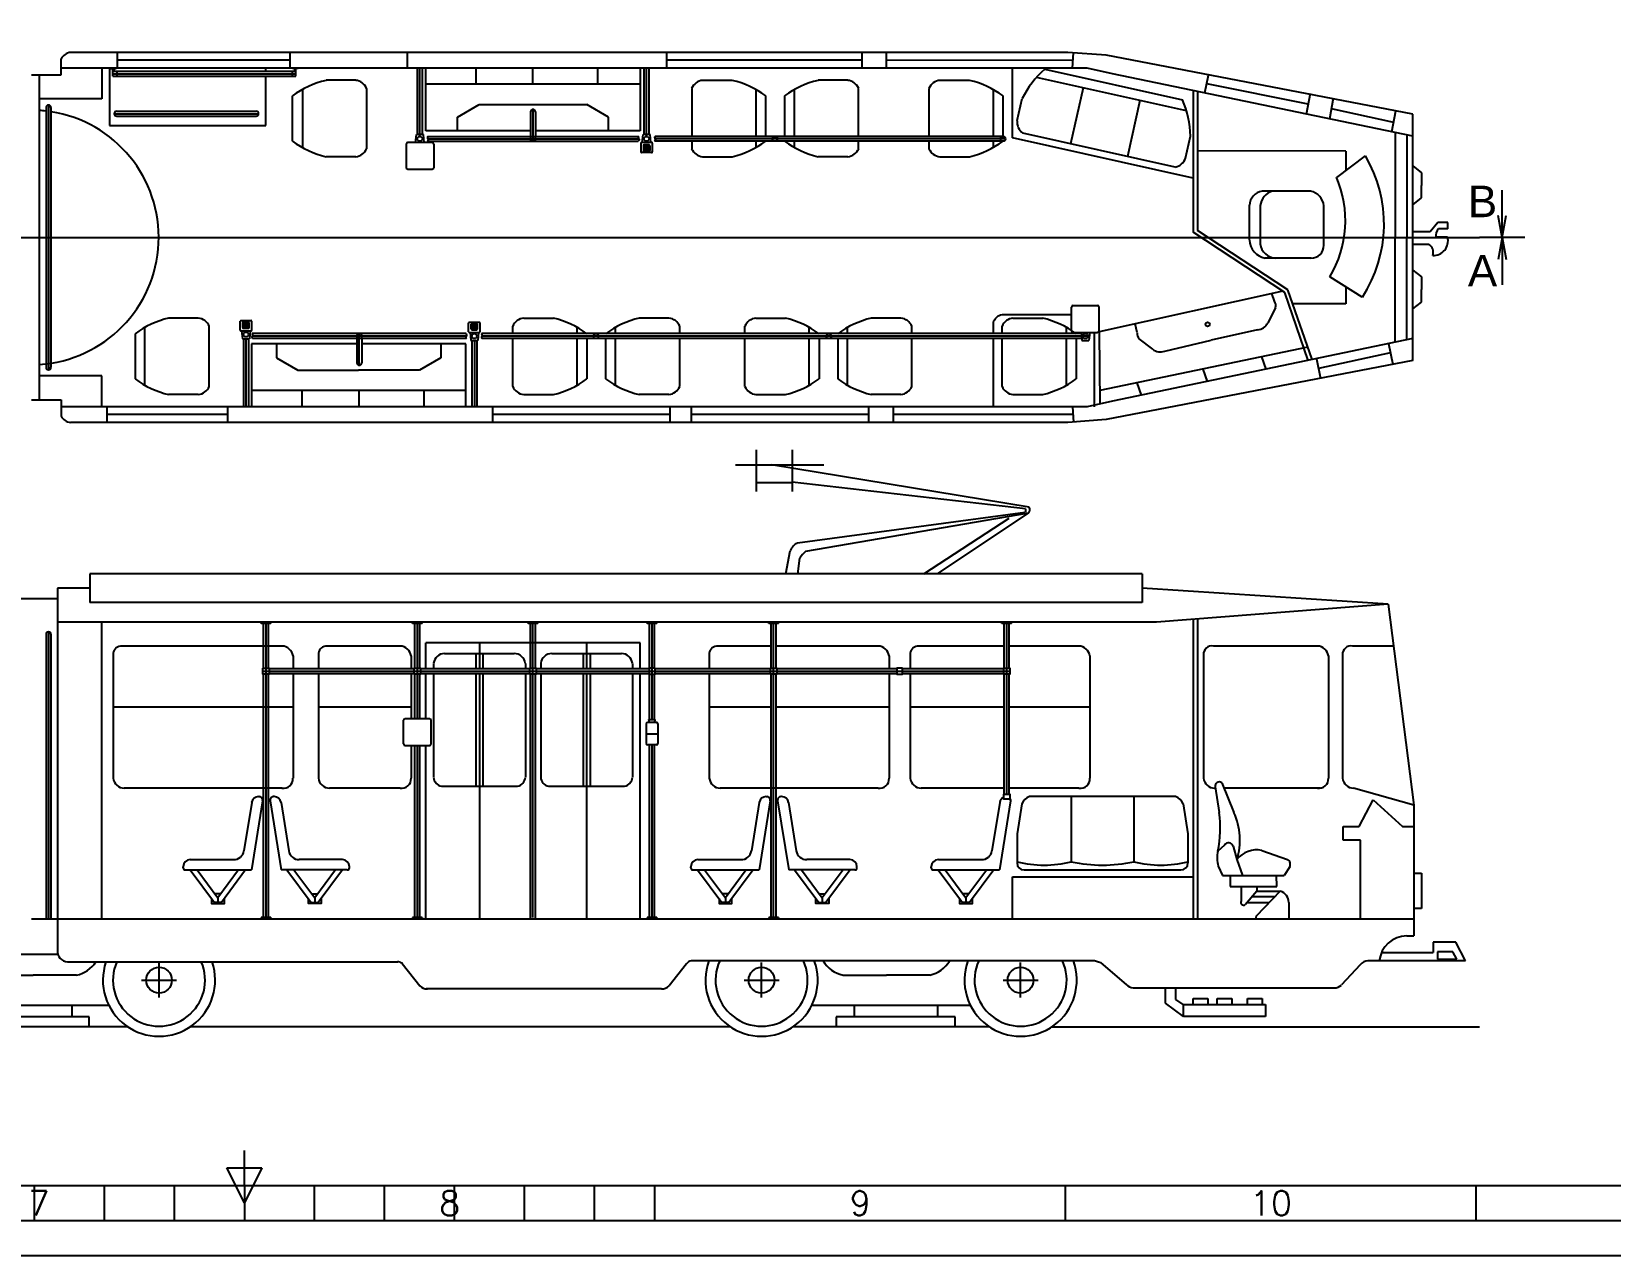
# Model space of a CAD drawing. Header units: millimetres. Extents: x 2692 to 3533, y 1565 to 1862.
# Drawn here: x 3081.9 to 3307.4, y 1565.3 to 1740.1 of the extents above; entities that cross this region are included whole.
import ezdxf
from ezdxf.enums import TextEntityAlignment as Align

# ---------------------------------------------------------------- set-up
doc = ezdxf.new("R2010")
doc.units = ezdxf.units.MM
doc.layers.add('LIN_GR', color=3, linetype='Continuous')
doc.layers.add('SUBTIRE', color=1, linetype='Continuous')
doc.styles.add('ISO', font='SIMPLEX.shx')
doc.styles.get("Standard").update_dxf_attribs({"font": 'arial.ttf'})

# ---------------------------------------------------------------- blocks, each defined once
blk = doc.blocks.new('4A4')
at = {"color": 70}
for p, q in [((-420.5, 10), (-420.5, 15)), ((-420.5, 7.5), (-423, 12.5)), ((-423, 12.5), (-418, 12.5)), ((-418, 12.5), (-420.5, 7.5)), ((-450.5, 5), (-450.5, 10)), ((-440.5, 5), (-440.5, 10)), ((-430.5, 5), (-430.5, 10)), ((-420.5, 10), (-420.5, 5)), ((-410.5, 5), (-410.5, 10)), ((-400.5, 5), (-400.5, 10)), ((-390.5, 5), (-390.5, 10)), ((-380.5, 5), (-380.5, 10)), ((-370.5, 5), (-370.5, 10)), ((-361.88, 5), (-361.88, 10)), ((-361.88, 5), (-361.88, 10)), ((-303.24, 5), (-303.24, 10)), ((-244.6, 5), (-244.6, 10))]:
    blk.add_line(p, q, dxfattribs=at)
at = {"color": 240}
for points in [[(0, 0), (0, 297), (-841, 297), (-841, 0)], [(-5, 5), (-5, 292), (-836, 292), (-836, 5)]]:
    blk.add_lwpolyline(points, close=True, dxfattribs=at)
at = {"color": 70}
blk.add_lwpolyline([(-831, 287), (-831, 10), (-10, 10), (-10, 287)], close=True, dxfattribs=at)
at = {"color": 50, "style": 'ISO'}
for s, p in [('7', (-449.84, 7.48)), ('8', (-391.2, 7.48)), ('9', (-332.56, 7.48)), ('10', (-273.92, 7.48))]:
    blk.add_text(s, height=3.5, dxfattribs=at).set_placement(p, align=Align.MIDDLE)

msp = doc.modelspace()

# ---------------------------------------------------------------- linework, layer by layer
at = {"layer": 'LIN_GR', "color": 3}
for p, q in [((3086.16, 1733.94), (3086.16, 1736.25)), ((3229.9, 1737.16), (3087.49, 1737.16)), ((3094.23, 1734.93), (3094.23, 1737.16)), ((3118.88, 1736.04), (3094.23, 1736.04)), ((3118.88, 1734.93), (3118.88, 1737.16)), ((3135.63, 1734.93), (3135.63, 1737.16)), ((3172.63, 1734.93), (3172.63, 1737.16)), ((3200.54, 1736.04), (3172.63, 1736.04)), ((3200.54, 1734.93), (3200.54, 1737.16)), ((3204.04, 1734.93), (3204.04, 1737.16)), ((3230.64, 1736.01), (3204.04, 1736.04)), ((3235.38, 1736.75), (3229.9, 1737.16)), ((3230.56, 1734.93), (3230.72, 1737.1)), ((3279.17, 1728.32), (3235.38, 1736.75)), ((3081.93, 1733.94), (3086.16, 1733.94)), ((3083.06, 1687.52), (3083.06, 1733.94)), ((3232.68, 1734.93), (3086.16, 1734.93)), ((3091.99, 1734.93), (3091.99, 1730.51)), ((3093.09, 1734.93), (3093.09, 1726.7)), ((3093.22, 1734.86), (3093.22, 1734.93)), ((3093.22, 1734.86), (3094.02, 1734.86)), ((3093.54, 1733.76), (3093.54, 1734.86)), ((3093.54, 1734.46), (3119.69, 1734.46)), ((3093.54, 1734.11), (3119.69, 1734.11)), ((3093.54, 1733.76), (3119.69, 1733.76)), ((3093.72, 1734.46), (3093.72, 1734.86)), ((3094.02, 1734.86), (3094.02, 1734.93)), ((3094.09, 1734.46), (3094.09, 1733.76)), ((3115.38, 1734.46), (3115.38, 1734.93)), ((3115.38, 1726.7), (3115.38, 1733.76)), ((3119.14, 1734.46), (3119.14, 1733.76)), ((3119.21, 1734.86), (3119.21, 1734.93)), ((3120.01, 1734.86), (3119.21, 1734.86)), ((3119.51, 1734.46), (3119.51, 1734.86)), ((3119.69, 1733.76), (3119.69, 1734.86)), ((3120.01, 1734.86), (3120.01, 1734.93)), ((3137.04, 1725.43), (3137.04, 1734.93)), ((3137.39, 1725.17), (3137.39, 1734.93)), ((3137.74, 1725.43), (3137.74, 1734.93)), ((3138.25, 1725.94), (3138.25, 1734.93)), ((3145.44, 1732.6), (3145.44, 1734.93)), ((3153.54, 1732.6), (3153.54, 1734.93)), ((3162.82, 1732.6), (3162.82, 1734.93)), ((3168.84, 1734.93), (3168.84, 1725.94)), ((3169.41, 1725.43), (3169.41, 1734.93)), ((3169.76, 1725.17), (3169.76, 1734.93)), ((3170.11, 1725.43), (3170.11, 1734.93)), ((3222.03, 1724.94), (3222.03, 1734.93)), ((3226.61, 1734.76), (3246.29, 1730.37)), ((3236.29, 1734.12), (3232.68, 1734.93)), ((3279.17, 1725.18), (3236.29, 1734.12)), ((3249.49, 1731.37), (3249.98, 1733.91)), ((3120.61, 1731.85), (3120.61, 1723.57)), ((3128.23, 1733.17), (3123.99, 1733.17)), ((3129.78, 1732.02), (3129.78, 1723.4)), ((3168.84, 1732.6), (3138.25, 1732.6)), ((3176.2, 1732.02), (3176.2, 1725.17)), ((3177.76, 1733.17), (3182, 1733.17)), ((3185.37, 1731.85), (3185.37, 1725.17)), ((3190.87, 1725.17), (3190.87, 1731.85)), ((3198.48, 1733.17), (3194.24, 1733.17)), ((3200.04, 1725.17), (3200.04, 1732.02)), ((3210.08, 1732.02), (3210.08, 1725.17)), ((3211.64, 1733.17), (3215.88, 1733.17)), ((3219.25, 1731.85), (3219.25, 1725.17)), ((3246.87, 1728.79), (3225.42, 1733.57)), ((3232.08, 1732.09), (3230.3, 1724.12)), ((3247.81, 1731.72), (3247.81, 1711.49)), ((3248.45, 1731.59), (3248.45, 1711.74)), ((3264.24, 1729.77), (3249.74, 1732.66)), ((3091.99, 1730.51), (3083.06, 1730.51)), ((3084, 1729.28), (3084, 1692.18)), ((3084.35, 1729.63), (3084.35, 1691.83)), ((3084.7, 1729.28), (3084.7, 1692.18)), ((3119.2, 1724.48), (3119.2, 1730.94)), ((3142.78, 1727.92), (3145.84, 1729.7)), ((3145.84, 1729.7), (3161.24, 1729.7)), ((3164.3, 1727.92), (3161.24, 1729.7)), ((3186.79, 1725.17), (3186.79, 1730.94)), ((3189.45, 1730.94), (3189.45, 1725.17)), ((3220.67, 1725.17), (3220.67, 1730.94)), ((3222.69, 1727.41), (3223.39, 1730.57)), ((3240.2, 1730.28), (3238.43, 1722.31)), ((3264, 1728.35), (3264.58, 1731.33)), ((3267.3, 1727.66), (3267.87, 1730.65)), ((3093.74, 1728.4), (3114.35, 1728.4)), ((3094.09, 1728.75), (3114, 1728.75)), ((3094.09, 1728.05), (3114, 1728.05)), ((3142.78, 1725.94), (3142.78, 1727.92)), ((3153.19, 1728.67), (3153.19, 1725.17)), ((3153.54, 1728.97), (3153.54, 1724.47)), ((3153.89, 1728.67), (3153.89, 1725.17)), ((3164.3, 1725.94), (3164.3, 1727.92)), ((3276.46, 1727.14), (3267.57, 1729.08)), ((3276.2, 1725.8), (3276.77, 1728.79)), ((3279.17, 1693.14), (3279.17, 1728.32)), ((3093.09, 1726.7), (3115.38, 1726.7)), ((3136.78, 1724.3), (3136.89, 1725.43)), ((3137.9, 1725.43), (3136.89, 1725.43)), ((3138.01, 1724.3), (3137.9, 1725.43)), ((3153.19, 1725.94), (3138.25, 1725.94)), ((3138.54, 1725.17), (3168.67, 1725.17)), ((3138.56, 1724.82), (3168.69, 1724.82)), ((3168.84, 1725.94), (3153.89, 1725.94)), ((3169.14, 1724.3), (3169.25, 1725.43)), ((3170.26, 1725.43), (3169.25, 1725.43)), ((3170.37, 1724.3), (3170.26, 1725.43)), ((3220.65, 1725.17), (3170.99, 1725.17)), ((3221, 1724.82), (3171.01, 1724.82)), ((3247.81, 1719.19), (3222.03, 1724.94)), ((3245.26, 1720.78), (3223.47, 1725.64)), ((3246.72, 1722.05), (3247.42, 1725.21)), ((3276.66, 1725.71), (3276.66, 1710.73)), ((3278.31, 1725.36), (3278.31, 1710.73)), ((3135.43, 1724.07), (3135.43, 1720.69)), ((3139.12, 1724.3), (3135.67, 1724.3)), ((3138.44, 1724.47), (3168.57, 1724.47)), ((3139.36, 1724.07), (3139.36, 1720.69)), ((3168.94, 1724.2), (3168.94, 1722.94)), ((3170.48, 1724.3), (3169.04, 1724.3)), ((3170.48, 1722.84), (3169.04, 1722.84)), ((3169.3, 1723.84), (3169.3, 1723.13)), ((3170.11, 1723.94), (3169.4, 1723.94)), ((3170.11, 1723.03), (3169.4, 1723.03)), ((3169.46, 1723.69), (3169.46, 1723.26)), ((3170.06, 1723.69), (3169.46, 1723.69)), ((3170.06, 1723.54), (3169.46, 1723.54)), ((3170.06, 1723.41), (3169.46, 1723.41)), ((3170.06, 1723.26), (3169.46, 1723.26)), ((3170.06, 1723.69), (3170.06, 1723.26)), ((3170.21, 1723.84), (3170.21, 1723.13)), ((3170.58, 1724.2), (3170.58, 1722.94)), ((3220.65, 1724.47), (3170.89, 1724.47)), ((3176.2, 1724.47), (3176.2, 1723.4)), ((3185.37, 1724.47), (3185.37, 1723.57)), ((3190.87, 1723.57), (3190.87, 1724.47)), ((3200.04, 1723.4), (3200.04, 1724.47)), ((3210.08, 1724.47), (3210.08, 1723.4)), ((3219.25, 1724.47), (3219.25, 1723.57)), ((3269.61, 1723.07), (3248.45, 1723.11)), ((3269.61, 1723.07), (3269.61, 1720.31)), ((3128.23, 1722.25), (3123.99, 1722.25)), ((3139.12, 1720.45), (3135.67, 1720.45)), ((3177.76, 1722.25), (3182, 1722.25)), ((3198.48, 1722.25), (3194.24, 1722.25)), ((3211.64, 1722.25), (3215.88, 1722.25)), ((3272.39, 1722.39), (3268.28, 1719.31)), ((3279.17, 1720.96), (3280.41, 1719.96)), ((3280.41, 1719.96), (3280.41, 1718.17)), ((3280.41, 1716.37), (3280.41, 1718.17)), ((3264.59, 1717.34), (3257.65, 1717.34)), ((3279.17, 1715.38), (3280.41, 1716.37)), ((3291.92, 1710.73), (3291.92, 1717.48)), ((3255.86, 1710.37), (3255.86, 1715.32)), ((3257.4, 1709.81), (3257.4, 1715.29)), ((3266.47, 1709.56), (3266.47, 1715.24)), ((3291.92, 1710.73), (3291.34, 1713.88)), ((3291.92, 1710.73), (3292.5, 1713.88)), ((3260.88, 1702.87), (3247.81, 1711.49)), ((3261.35, 1703.23), (3248.45, 1711.74)), ((3281.65, 1711.55), (3279.17, 1711.55)), ((3282.76, 1712.87), (3281.65, 1711.55)), ((3284.19, 1712.87), (3282.76, 1712.87)), ((3284.19, 1711.97), (3282.86, 1711.97)), ((3284.19, 1711.97), (3284.19, 1712.87)), ((2740.25, 1710.73), (3288.69, 1710.73)), ((3276.66, 1695.75), (3276.66, 1710.73)), ((3278.31, 1696.1), (3278.31, 1710.73)), ((3279.17, 1709.75), (3281.44, 1709.75)), ((3284.13, 1710.75), (3282.44, 1710.75)), ((3295.15, 1710.73), (3288.69, 1710.73)), ((3291.92, 1710.73), (3291.34, 1707.58)), ((3291.92, 1710.73), (3291.92, 1703.98)), ((3291.92, 1710.73), (3292.5, 1707.58)), ((3264.65, 1707.76), (3258.08, 1707.76)), ((3271.96, 1702.21), (3267.34, 1705.12)), ((3279.17, 1706.08), (3280.41, 1705.09)), ((3280.41, 1705.09), (3280.41, 1703.29)), ((3260.59, 1703.06), (3234.37, 1697.24)), ((3259.43, 1701.62), (3259.05, 1702.72)), ((3264.24, 1693.16), (3260.88, 1702.87)), ((3264.8, 1693.28), (3261.35, 1703.23)), ((3269.61, 1703.69), (3269.61, 1701.25)), ((3280.41, 1701.5), (3280.41, 1703.29)), ((3230.44, 1697.4), (3230.44, 1700.78)), ((3230.68, 1701.01), (3234.14, 1701.01)), ((3234.38, 1697.4), (3234.38, 1700.78)), ((3259.58, 1700.7), (3258.45, 1698.53)), ((3269.61, 1701.25), (3262.04, 1701.25)), ((3279.17, 1700.51), (3280.41, 1701.5)), ((3098.13, 1689.61), (3098.13, 1697.89)), ((3105.74, 1699.21), (3101.51, 1699.21)), ((3107.3, 1689.44), (3107.3, 1698.06)), ((3111.73, 1697.48), (3111.73, 1698.75)), ((3111.83, 1698.85), (3113.27, 1698.85)), ((3112.1, 1697.85), (3112.1, 1698.56)), ((3112.2, 1698.66), (3112.9, 1698.66)), ((3112.2, 1697.75), (3112.9, 1697.75)), ((3112.25, 1698.43), (3112.85, 1698.43)), ((3112.25, 1698), (3112.25, 1698.43)), ((3112.25, 1698.28), (3112.85, 1698.28)), ((3112.25, 1698.15), (3112.85, 1698.15)), ((3112.25, 1698), (3112.85, 1698)), ((3112.85, 1698), (3112.85, 1698.43)), ((3113, 1697.85), (3113, 1698.56)), ((3113.37, 1697.48), (3113.37, 1698.75)), ((3144.34, 1697.26), (3144.34, 1698.52)), ((3144.44, 1698.62), (3145.89, 1698.62)), ((3144.71, 1697.63), (3144.71, 1698.33)), ((3144.81, 1698.43), (3145.52, 1698.43)), ((3144.87, 1698.2), (3145.47, 1698.2)), ((3144.87, 1697.77), (3144.87, 1698.2)), ((3144.87, 1698.05), (3145.47, 1698.05)), ((3144.87, 1697.92), (3145.47, 1697.92)), ((3144.87, 1697.77), (3145.47, 1697.77)), ((3145.47, 1697.77), (3145.47, 1698.2)), ((3145.62, 1697.63), (3145.62, 1698.33)), ((3145.99, 1697.26), (3145.99, 1698.52)), ((3150.66, 1696.99), (3150.66, 1698.06)), ((3152.22, 1699.21), (3156.46, 1699.21)), ((3159.83, 1696.99), (3159.83, 1697.89)), ((3165.33, 1696.99), (3165.33, 1697.89)), ((3172.94, 1699.21), (3168.7, 1699.21)), ((3174.5, 1696.99), (3174.5, 1698.06)), ((3183.8, 1696.99), (3183.8, 1698.06)), ((3185.35, 1699.21), (3189.59, 1699.21)), ((3192.97, 1696.99), (3192.97, 1697.89)), ((3198.47, 1696.99), (3198.47, 1697.89)), ((3206.08, 1699.21), (3201.84, 1699.21)), ((3207.63, 1696.99), (3207.63, 1698.06)), ((3219.31, 1696.99), (3219.31, 1698.72)), ((3220.53, 1696.99), (3220.53, 1698.06)), ((3230.44, 1699.7), (3220.76, 1699.7)), ((3222.08, 1699.21), (3226.32, 1699.21)), ((3229.7, 1696.99), (3229.7, 1697.89)), ((3239.8, 1697.13), (3239.52, 1698.38)), ((3096.71, 1696.98), (3096.71, 1690.52)), ((3111.83, 1697.38), (3113.27, 1697.38)), ((3111.93, 1697.38), (3112.04, 1696.26)), ((3112.04, 1696.26), (3113.06, 1696.26)), ((3112.2, 1696.26), (3112.2, 1686.54)), ((3112.55, 1696.26), (3112.55, 1686.54)), ((3112.9, 1696.26), (3112.9, 1686.54)), ((3113.17, 1697.38), (3113.06, 1696.26)), ((3128.39, 1695.52), (3113.35, 1695.52)), ((3113.35, 1695.52), (3113.35, 1686.54)), ((3143.99, 1696.99), (3113.45, 1696.99)), ((3144.02, 1696.64), (3113.49, 1696.64)), ((3144.03, 1696.29), (3113.49, 1696.29)), ((3116.91, 1695.52), (3116.91, 1693.55)), ((3128.39, 1696.29), (3128.39, 1692.83)), ((3128.74, 1692.53), (3128.74, 1696.99)), ((3129.09, 1696.29), (3129.09, 1692.83)), ((3143.95, 1695.52), (3129.09, 1695.52)), ((3140.37, 1695.52), (3140.37, 1693.55)), ((3143.95, 1686.54), (3143.95, 1695.52)), ((3144.44, 1697.16), (3145.89, 1697.16)), ((3144.55, 1697.16), (3144.66, 1696.03)), ((3144.66, 1696.03), (3145.67, 1696.03)), ((3144.81, 1697.53), (3145.52, 1697.53)), ((3144.82, 1696.03), (3144.82, 1686.54)), ((3145.17, 1696.03), (3145.17, 1686.54)), ((3145.52, 1696.03), (3145.52, 1686.54)), ((3145.78, 1697.16), (3145.67, 1696.03)), ((3231.81, 1696.99), (3146.21, 1696.99)), ((3232.95, 1696.64), (3146.24, 1696.64)), ((3231.88, 1696.29), (3146.25, 1696.29)), ((3150.66, 1689.44), (3150.66, 1696.29)), ((3159.83, 1689.61), (3159.83, 1696.29)), ((3161.25, 1696.29), (3161.25, 1690.52)), ((3163.91, 1696.29), (3163.91, 1690.52)), ((3165.33, 1689.61), (3165.33, 1696.29)), ((3174.5, 1689.44), (3174.5, 1696.29)), ((3183.8, 1689.44), (3183.8, 1696.29)), ((3192.97, 1689.61), (3192.97, 1696.29)), ((3194.39, 1696.29), (3194.39, 1690.52)), ((3197.05, 1696.29), (3197.05, 1690.52)), ((3198.47, 1689.61), (3198.47, 1696.29)), ((3207.63, 1689.44), (3207.63, 1696.29)), ((3219.31, 1686.54), (3219.31, 1696.29)), ((3220.53, 1689.44), (3220.53, 1696.29)), ((3229.7, 1689.61), (3229.7, 1696.29)), ((3230.68, 1697.16), (3234.14, 1697.16)), ((3231.11, 1696.29), (3231.11, 1690.52)), ((3231.8, 1697.16), (3231.91, 1696.03)), ((3231.91, 1696.03), (3232.92, 1696.03)), ((3233.03, 1697.16), (3232.92, 1696.03)), ((3233.7, 1686.54), (3233.7, 1697.16)), ((3234.37, 1697.24), (3234.49, 1686.94)), ((3279.17, 1696.28), (3236.29, 1687.34)), ((3240.07, 1696.24), (3242.02, 1694.78)), ((3243.76, 1694.51), (3250.37, 1696.07)), ((3257.01, 1697.54), (3250.37, 1696.07)), ((3275.72, 1695.57), (3276.3, 1692.59)), ((3116.91, 1693.55), (3119.97, 1691.76)), ((3140.37, 1693.55), (3137.31, 1691.76)), ((3264.18, 1695.06), (3234.46, 1688.86)), ((3279.17, 1693.14), (3235.38, 1684.71)), ((3258.25, 1691.91), (3257.63, 1693.69)), ((3265.43, 1693.41), (3265.98, 1690.58)), ((3275.98, 1694.24), (3265.71, 1692)), ((3091.99, 1690.96), (3083.06, 1690.96)), ((3091.99, 1686.54), (3091.99, 1690.96)), ((3119.97, 1691.76), (3128.64, 1691.76)), ((3137.31, 1691.76), (3128.64, 1691.76)), ((3249.86, 1690.17), (3249.25, 1691.94)), ((3143.95, 1688.86), (3113.35, 1688.86)), ((3120.54, 1688.86), (3120.54, 1686.54)), ((3128.65, 1688.86), (3128.65, 1686.54)), ((3137.93, 1688.86), (3137.93, 1686.54)), ((3240.41, 1688.2), (3239.79, 1689.97)), ((3081.93, 1687.52), (3086.16, 1687.52)), ((3086.16, 1687.52), (3086.16, 1685.21)), ((3232.68, 1686.54), (3086.16, 1686.54)), ((3092.7, 1686.54), (3092.7, 1684.3)), ((3105.74, 1688.29), (3101.51, 1688.29)), ((3109.9, 1686.54), (3109.9, 1684.3)), ((3147.75, 1686.54), (3147.75, 1684.3)), ((3152.22, 1688.29), (3156.46, 1688.29)), ((3172.94, 1688.29), (3168.7, 1688.29)), ((3173.07, 1686.54), (3173.07, 1684.3)), ((3176.14, 1686.54), (3176.14, 1684.3)), ((3185.35, 1688.29), (3189.59, 1688.29)), ((3201.46, 1686.54), (3201.46, 1684.3)), ((3206.08, 1688.29), (3201.84, 1688.29)), ((3204.97, 1686.54), (3204.97, 1684.3)), ((3222.08, 1688.29), (3226.32, 1688.29)), ((3230.56, 1686.54), (3230.72, 1684.36)), ((3236.29, 1687.34), (3232.68, 1686.54)), ((3229.9, 1684.3), (3087.49, 1684.3)), ((3109.9, 1685.42), (3092.7, 1685.42)), ((3173.07, 1685.42), (3147.75, 1685.42)), ((3201.46, 1685.42), (3176.14, 1685.42)), ((3230.64, 1685.45), (3204.97, 1685.42)), ((3235.38, 1684.71), (3229.9, 1684.3)), ((3185.41, 1680.4), (3185.41, 1674.46)), ((3190.55, 1680.4), (3190.55, 1674.46)), ((3182.47, 1678.27), (3195.09, 1678.27)), ((3224.38, 1672.19), (3187.61, 1678.27)), ((3185.41, 1675.73), (3190.55, 1675.73)), ((3223.86, 1671.97), (3190.55, 1675.78)), ((3191.32, 1667.13), (3223.84, 1671.51)), ((3192.52, 1665.9), (3224.35, 1671.39)), ((3209.35, 1662.67), (3221.55, 1670.63)), ((3211.28, 1662.67), (3224.35, 1671.39)), ((3189.65, 1662.67), (3190.25, 1665.98)), ((3191.36, 1662.67), (3191.66, 1664.92)), ((3090.27, 1662.67), (3090.27, 1658.57)), ((3240.54, 1662.67), (3090.27, 1662.67)), ((3240.54, 1662.67), (3240.54, 1658.57)), ((3085.62, 1660.62), (3085.62, 1608.94)), ((3090.27, 1660.62), (3085.62, 1660.62)), ((3275.64, 1658.34), (3240.54, 1660.62)), ((3078.23, 1659.18), (3085.62, 1659.18)), ((3240.54, 1658.57), (3090.27, 1658.57)), ((3275.64, 1658.34), (3242.59, 1655.78)), ((3275.64, 1658.34), (3279.3, 1629.66)), ((3242.59, 1655.78), (3085.62, 1655.78)), ((3242.59, 1655.78), (3085.62, 1655.78)), ((3091.99, 1613.4), (3091.99, 1655.78)), ((3114.72, 1655.59), (3114.72, 1655.78)), ((3116.12, 1655.59), (3114.72, 1655.59)), ((3115.07, 1649.22), (3115.07, 1655.59)), ((3115.42, 1613.59), (3115.42, 1655.78)), ((3115.77, 1649.22), (3115.77, 1655.59)), ((3116.12, 1655.59), (3116.12, 1655.78)), ((3136.33, 1655.59), (3136.33, 1655.78)), ((3137.73, 1655.59), (3136.33, 1655.59)), ((3136.68, 1649.22), (3136.68, 1655.59)), ((3137.03, 1642.01), (3137.03, 1655.59)), ((3137.38, 1649.22), (3137.38, 1655.59)), ((3137.73, 1655.59), (3137.73, 1655.78)), ((3152.84, 1655.59), (3152.84, 1655.78)), ((3154.24, 1655.59), (3152.84, 1655.59)), ((3153.19, 1649.22), (3153.19, 1655.59)), ((3153.54, 1613.59), (3153.54, 1655.59)), ((3153.89, 1649.22), (3153.89, 1655.59)), ((3154.24, 1655.59), (3154.24, 1655.78)), ((3169.84, 1655.59), (3169.84, 1655.78)), ((3171.24, 1655.59), (3169.84, 1655.59)), ((3170.19, 1649.22), (3170.19, 1655.59)), ((3170.54, 1641.86), (3170.54, 1655.59)), ((3170.89, 1649.22), (3170.89, 1655.59)), ((3171.24, 1655.59), (3171.24, 1655.78)), ((3187.2, 1655.59), (3187.2, 1655.78)), ((3188.6, 1655.59), (3187.2, 1655.59)), ((3187.55, 1649.22), (3187.55, 1655.59)), ((3187.9, 1613.59), (3187.9, 1655.78)), ((3188.25, 1649.22), (3188.25, 1655.59)), ((3188.6, 1655.59), (3188.6, 1655.78)), ((3220.49, 1655.59), (3220.49, 1655.78)), ((3221.89, 1655.59), (3220.49, 1655.59)), ((3220.84, 1649.22), (3220.84, 1655.59)), ((3221.19, 1631.23), (3221.19, 1655.78)), ((3221.54, 1649.22), (3221.54, 1655.59)), ((3221.89, 1655.59), (3221.89, 1655.78)), ((3247.81, 1656.19), (3247.81, 1613.4)), ((3248.45, 1656.23), (3248.45, 1613.4)), ((3084, 1654.05), (3084, 1613.4)), ((3084.35, 1654.4), (3084.35, 1613.4)), ((3084.7, 1654.05), (3084.7, 1613.4)), ((3138.25, 1649.14), (3138.25, 1652.84)), ((3168.84, 1652.84), (3138.25, 1652.84)), ((3145.89, 1652.84), (3145.89, 1649.14)), ((3161.19, 1652.84), (3161.19, 1649.14)), ((3168.84, 1649.14), (3168.84, 1652.84)), ((3093.59, 1651.11), (3093.59, 1633.48)), ((3117.7, 1652.37), (3094.62, 1652.37)), ((3119.27, 1650.96), (3119.27, 1649.14)), ((3122.9, 1651.11), (3122.9, 1649.14)), ((3134.56, 1652.37), (3123.93, 1652.37)), ((3136.13, 1650.96), (3136.13, 1649.14)), ((3140.92, 1651.32), (3150.87, 1651.32)), ((3145.39, 1651.32), (3145.39, 1649.14)), ((3146.4, 1651.32), (3146.4, 1649.14)), ((3156.21, 1651.32), (3166.17, 1651.32)), ((3160.69, 1651.32), (3160.69, 1649.14)), ((3161.69, 1651.32), (3161.69, 1649.14)), ((3178.71, 1651.11), (3178.71, 1649.14)), ((3187.55, 1652.37), (3179.74, 1652.37)), ((3202.81, 1652.37), (3188.25, 1652.37)), ((3204.39, 1650.96), (3204.39, 1649.14)), ((3207.38, 1651.11), (3207.38, 1649.14)), ((3220.84, 1652.37), (3208.42, 1652.37)), ((3231.49, 1652.37), (3221.54, 1652.37)), ((3233.07, 1650.96), (3233.07, 1633.48)), ((3249.28, 1651.11), (3249.28, 1633.48)), ((3265.54, 1652.37), (3250.7, 1652.37)), ((3267.12, 1650.96), (3267.12, 1633.48)), ((3269.13, 1651.11), (3269.13, 1633.48)), ((3276.4, 1652.37), (3270.55, 1652.37)), ((3114.98, 1648.79), (3221.63, 1648.79)), ((3115.07, 1613.59), (3115.07, 1648.37)), ((3115.77, 1613.59), (3115.77, 1648.37)), ((3115.86, 1649.14), (3136.57, 1649.14)), ((3115.86, 1648.44), (3136.57, 1648.44)), ((3119.27, 1648.44), (3119.27, 1633.48)), ((3122.9, 1648.44), (3122.9, 1633.48)), ((3136.13, 1648.44), (3136.13, 1642.01)), ((3136.68, 1642.01), (3136.68, 1648.37)), ((3137.38, 1642.01), (3137.38, 1648.37)), ((3137.46, 1649.14), (3153.09, 1649.14)), ((3137.46, 1648.44), (3153.09, 1648.44)), ((3138.25, 1642.01), (3138.25, 1648.44)), ((3139.34, 1649.9), (3139.34, 1649.14)), ((3139.34, 1648.44), (3139.34, 1633.62)), ((3145.39, 1648.44), (3145.39, 1632.36)), ((3145.89, 1648.44), (3145.89, 1613.4)), ((3146.4, 1648.44), (3146.4, 1632.36)), ((3152.45, 1649.9), (3152.45, 1649.14)), ((3152.45, 1648.44), (3152.45, 1633.62)), ((3153.19, 1613.4), (3153.19, 1648.37)), ((3153.89, 1613.4), (3153.89, 1648.37)), ((3153.98, 1649.14), (3170.13, 1649.14)), ((3153.98, 1648.44), (3170.13, 1648.44)), ((3154.64, 1649.9), (3154.64, 1649.14)), ((3154.64, 1648.44), (3154.64, 1633.62)), ((3160.69, 1648.44), (3160.69, 1632.36)), ((3161.19, 1648.44), (3161.19, 1613.4)), ((3161.69, 1648.44), (3161.69, 1632.36)), ((3167.74, 1649.9), (3167.74, 1649.14)), ((3167.74, 1648.44), (3167.74, 1633.62)), ((3168.84, 1613.4), (3168.84, 1648.44)), ((3170.19, 1641.86), (3170.19, 1648.36)), ((3170.89, 1641.86), (3170.89, 1648.36)), ((3170.97, 1649.14), (3187.45, 1649.14)), ((3170.97, 1648.44), (3187.45, 1648.44)), ((3178.71, 1648.44), (3178.71, 1633.48)), ((3187.55, 1613.59), (3187.55, 1648.37)), ((3188.25, 1613.59), (3188.25, 1648.37)), ((3188.34, 1649.14), (3205.47, 1649.14)), ((3188.34, 1648.44), (3205.47, 1648.44)), ((3204.39, 1648.44), (3204.39, 1633.48)), ((3206.32, 1649.14), (3220.75, 1649.14)), ((3206.32, 1648.44), (3220.75, 1648.44)), ((3207.38, 1648.44), (3207.38, 1633.48)), ((3220.84, 1631.23), (3220.84, 1648.37)), ((3221.54, 1631.23), (3221.54, 1648.37)), ((3119.27, 1643.65), (3093.59, 1643.65)), ((3136.13, 1643.65), (3122.9, 1643.65)), ((3187.55, 1643.65), (3178.71, 1643.65)), ((3204.39, 1643.65), (3188.25, 1643.65)), ((3220.84, 1643.65), (3207.38, 1643.65)), ((3233.07, 1643.65), (3221.54, 1643.65)), ((3135.06, 1638.39), (3135.06, 1641.77)), ((3135.3, 1642.01), (3138.75, 1642.01)), ((3138.99, 1638.39), (3138.99, 1641.77)), ((3171.16, 1641.46), (3169.92, 1641.46)), ((3170.09, 1641.86), (3171, 1641.86)), ((3170.17, 1641.46), (3170.09, 1641.86)), ((3170.92, 1641.46), (3171, 1641.86)), ((3169.72, 1641.26), (3169.72, 1638.46)), ((3171.36, 1639.78), (3169.72, 1639.78)), ((3171.36, 1641.26), (3171.36, 1638.46)), ((3135.3, 1638.15), (3138.75, 1638.15)), ((3136.13, 1638.15), (3136.13, 1633.48)), ((3136.68, 1613.59), (3136.68, 1638.15)), ((3137.03, 1613.59), (3137.03, 1638.15)), ((3137.38, 1613.59), (3137.38, 1638.15)), ((3138.25, 1613.4), (3138.25, 1638.15)), ((3171.16, 1638.26), (3169.92, 1638.26)), ((3170.19, 1613.59), (3170.19, 1638.26)), ((3170.54, 1613.59), (3170.54, 1638.26)), ((3170.89, 1613.59), (3170.89, 1638.26)), ((3140.47, 1632.36), (3151.32, 1632.36)), ((3155.76, 1632.36), (3166.62, 1632.36)), ((3250.95, 1632.27), (3251.52, 1628.59)), ((3251.89, 1632.84), (3253.61, 1628.59)), ((3117.7, 1632.06), (3095.17, 1632.06)), ((3113.37, 1630.02), (3112.26, 1623.12)), ((3114.93, 1630.28), (3113.34, 1620.39)), ((3114.35, 1630.86), (3114.44, 1630.86)), ((3115.99, 1630.28), (3117.58, 1620.39)), ((3116.57, 1630.86), (3116.49, 1630.86)), ((3117.56, 1630.02), (3118.66, 1623.12)), ((3134.56, 1632.06), (3124.47, 1632.06)), ((3202.81, 1632.06), (3180.28, 1632.06)), ((3185.84, 1630.02), (3184.73, 1623.12)), ((3187.4, 1630.28), (3185.82, 1620.39)), ((3186.83, 1630.86), (3186.91, 1630.86)), ((3188.47, 1630.28), (3190.05, 1620.39)), ((3189.04, 1630.86), (3188.96, 1630.86)), ((3190.03, 1630.02), (3191.14, 1623.12)), ((3220.84, 1632.06), (3208.96, 1632.06)), ((3220.18, 1630.02), (3219.08, 1623.12)), ((3221.74, 1630.28), (3220.16, 1620.39)), ((3231.49, 1632.06), (3221.54, 1632.06)), ((3245.29, 1630.86), (3224.43, 1630.86)), ((3230.41, 1630.86), (3230.41, 1621.54)), ((3239.32, 1630.86), (3239.32, 1621.54)), ((3250.98, 1632.06), (3250.85, 1632.06)), ((3265.99, 1632.06), (3252.2, 1632.06)), ((3279.3, 1629.66), (3270.71, 1632.06)), ((3271.52, 1626.6), (3273.49, 1630.4)), ((3273.49, 1630.4), (3277.69, 1626.6)), ((3223.35, 1629.85), (3222.66, 1625.53)), ((3246.38, 1629.85), (3247.06, 1625.53)), ((3279.3, 1629.66), (3279.3, 1610.96)), ((3222.66, 1625.53), (3222.66, 1621.39)), ((3247.06, 1625.53), (3247.06, 1621.39)), ((3269.22, 1626.6), (3271.52, 1626.6)), ((3269.22, 1624.63), (3269.22, 1626.6)), ((3277.69, 1626.6), (3279.3, 1626.6)), ((3252.28, 1623.93), (3251.33, 1623.08)), ((3253.5, 1623.78), (3254.05, 1621.88)), ((3271.68, 1624.63), (3269.22, 1624.63)), ((3271.68, 1613.4), (3271.68, 1624.63)), ((3104.6, 1621.86), (3110.78, 1621.86)), ((3126.32, 1621.86), (3120.15, 1621.86)), ((3177.08, 1621.86), (3183.25, 1621.86)), ((3198.8, 1621.86), (3192.62, 1621.86)), ((3211.42, 1621.86), (3217.59, 1621.86)), ((3254.05, 1621.88), (3254.83, 1619.61)), ((3257.62, 1623.17), (3261.27, 1621.88)), ((3103.6, 1620.69), (3103.6, 1620.86)), ((3103.9, 1620.39), (3113.34, 1620.39)), ((3104.58, 1620.39), (3108.05, 1615.74)), ((3105.58, 1620.39), (3108.54, 1616.41)), ((3111.51, 1620.39), (3108.54, 1616.41)), ((3112.51, 1620.39), (3109.04, 1615.74)), ((3127.02, 1620.39), (3117.58, 1620.39)), ((3118.41, 1620.39), (3121.88, 1615.74)), ((3119.41, 1620.39), (3122.38, 1616.41)), ((3125.35, 1620.39), (3122.38, 1616.41)), ((3126.35, 1620.39), (3122.88, 1615.74)), ((3127.32, 1620.69), (3127.32, 1620.86)), ((3176.08, 1620.69), (3176.08, 1620.86)), ((3176.38, 1620.39), (3185.82, 1620.39)), ((3177.05, 1620.39), (3180.52, 1615.74)), ((3178.05, 1620.39), (3181.02, 1616.41)), ((3183.99, 1620.39), (3181.02, 1616.41)), ((3184.98, 1620.39), (3181.52, 1615.74)), ((3199.5, 1620.39), (3190.05, 1620.39)), ((3190.89, 1620.39), (3194.35, 1615.74)), ((3191.88, 1620.39), (3194.85, 1616.41)), ((3197.82, 1620.39), (3194.85, 1616.41)), ((3198.82, 1620.39), (3195.35, 1615.74)), ((3199.8, 1620.69), (3199.8, 1620.86)), ((3210.42, 1620.69), (3210.42, 1620.86)), ((3210.72, 1620.39), (3220.16, 1620.39)), ((3211.39, 1620.39), (3214.86, 1615.74)), ((3212.39, 1620.39), (3215.36, 1616.41)), ((3218.33, 1620.39), (3215.36, 1616.41)), ((3219.33, 1620.39), (3215.86, 1615.74)), ((3222.03, 1613.4), (3222.03, 1619.42)), ((3222.03, 1619.42), (3247.81, 1619.42)), ((3223.66, 1620.39), (3246.06, 1620.39)), ((3251.39, 1620.95), (3252, 1619.61)), ((3252, 1619.61), (3260.79, 1619.61)), ((3253.09, 1619.61), (3253.09, 1618.01)), ((3259.76, 1618.01), (3259.73, 1619.61)), ((3261.59, 1620.84), (3260.79, 1619.61)), ((3279.3, 1619.95), (3280.41, 1619.95)), ((3280.41, 1619.95), (3280.41, 1614.89)), ((3253.09, 1618.01), (3259.76, 1618.01)), ((3254.64, 1618.01), (3254.64, 1615.9)), ((3256.89, 1617.37), (3255.21, 1615.41)), ((3256.21, 1616.58), (3259.49, 1616.58)), ((3260.25, 1617.37), (3256.81, 1613.81)), ((3256.89, 1618.01), (3256.89, 1617.37)), ((3256.89, 1617.37), (3260.25, 1617.37)), ((3109.04, 1615.74), (3108.05, 1615.74)), ((3108.54, 1616.41), (3108.54, 1615.74)), ((3121.88, 1615.74), (3122.88, 1615.74)), ((3122.38, 1616.41), (3122.38, 1615.74)), ((3181.52, 1615.74), (3180.52, 1615.74)), ((3181.02, 1616.41), (3181.02, 1615.74)), ((3194.35, 1615.74), (3195.35, 1615.74)), ((3194.85, 1616.41), (3194.85, 1615.74)), ((3215.86, 1615.74), (3214.86, 1615.74)), ((3215.36, 1616.41), (3215.36, 1615.74)), ((3255.49, 1615.74), (3258.67, 1615.74)), ((3261.46, 1615.73), (3261.46, 1613.4)), ((3280.41, 1614.89), (3279.3, 1614.89)), ((3081.92, 1613.4), (3279.3, 1613.4)), ((3116.12, 1613.59), (3114.72, 1613.59)), ((3114.72, 1613.59), (3114.72, 1613.4)), ((3116.12, 1613.59), (3116.12, 1613.4)), ((3137.73, 1613.59), (3136.33, 1613.59)), ((3136.33, 1613.59), (3136.33, 1613.4)), ((3137.73, 1613.59), (3137.73, 1613.4)), ((3171.24, 1613.59), (3169.84, 1613.59)), ((3169.84, 1613.59), (3169.84, 1613.4)), ((3171.24, 1613.59), (3171.24, 1613.4)), ((3188.6, 1613.59), (3187.2, 1613.59)), ((3187.2, 1613.59), (3187.2, 1613.4)), ((3188.6, 1613.59), (3188.6, 1613.4)), ((3256.77, 1613.68), (3256.77, 1613.4)), ((3278.32, 1610.96), (3279.3, 1610.96)), ((3282.08, 1610.1), (3282.08, 1608.61)), ((3285.3, 1610.1), (3282.08, 1610.1)), ((3286.7, 1607.41), (3285.3, 1610.1)), ((3085.7, 1608.31), (3078.22, 1608.31)), ((3274.71, 1608.61), (3282.08, 1608.61)), ((3284.87, 1608.7), (3282.69, 1608.7)), ((3282.69, 1608.7), (3282.69, 1607.64)), ((3282.69, 1607.64), (3285.48, 1607.64)), ((3285.48, 1607.64), (3284.87, 1608.7)), ((3075.99, 1605.37), (3082.18, 1605.37)), ((3088.37, 1605.37), (3082.18, 1605.37)), ((3087.06, 1607.26), (3134.26, 1607.26)), ((3100.14, 1602.15), (3100.14, 1607.15)), ((3134.88, 1607.01), (3137.39, 1603.84)), ((3175.46, 1606.98), (3172.98, 1603.84)), ((3233.39, 1607.41), (3176.11, 1607.41)), ((3186.18, 1602.15), (3186.18, 1607.15)), ((3197.81, 1605.37), (3204, 1605.37)), ((3210.19, 1605.37), (3204, 1605.37)), ((3223.17, 1602.15), (3223.17, 1607.15)), ((3234.6, 1607.12), (3238.24, 1604.03)), ((3271.67, 1606.82), (3269, 1603.96)), ((3274.39, 1607.41), (3272.73, 1607.41)), ((3286.7, 1607.41), (3274.39, 1607.41)), ((3097.64, 1604.65), (3102.64, 1604.65)), ((3171.9, 1603.4), (3138.27, 1603.4)), ((3183.68, 1604.65), (3188.68, 1604.65)), ((3220.67, 1604.65), (3225.67, 1604.65)), ((3239.25, 1603.55), (3267.98, 1603.55)), ((3243.88, 1601.37), (3243.88, 1603.55)), ((3245.35, 1601.9), (3245.35, 1603.55)), ((3092.99, 1601.01), (3070.86, 1601.01)), ((3087.67, 1601.01), (3087.67, 1599.42)), ((3216.02, 1601.01), (3193.33, 1601.01)), ((3199.4, 1601.01), (3199.4, 1599.42)), ((3211.31, 1601.01), (3211.31, 1599.42)), ((3246.45, 1599.48), (3243.88, 1601.37)), ((3246.39, 1601.16), (3245.35, 1601.9)), ((3246.39, 1601.16), (3258.14, 1601.16)), ((3246.45, 1599.48), (3246.45, 1601.16)), ((3247.81, 1601.16), (3247.81, 1602.05)), ((3247.81, 1602.05), (3249.91, 1602.05)), ((3249.91, 1602.05), (3249.91, 1601.16)), ((3251.22, 1601.16), (3251.22, 1602.05)), ((3251.22, 1602.05), (3253.32, 1602.05)), ((3253.32, 1602.05), (3253.32, 1601.16)), ((3255.57, 1602.05), (3257.67, 1602.05)), ((3255.57, 1601.16), (3255.57, 1602.05)), ((3257.67, 1602.05), (3257.67, 1601.16)), ((3258.14, 1601.16), (3258.14, 1599.48)), ((3090.16, 1599.42), (3073.2, 1599.42)), ((3090.16, 1597.99), (3090.16, 1599.42)), ((3213.8, 1599.42), (3196.84, 1599.42)), ((3196.84, 1599.42), (3196.84, 1597.99)), ((3213.8, 1597.99), (3213.8, 1599.42)), ((3258.14, 1599.48), (3246.45, 1599.48)), ((3095.67, 1597.99), (3068.19, 1597.99)), ((3181.7, 1597.99), (3104.62, 1597.99)), ((3218.69, 1597.99), (3190.66, 1597.99)), ((3227.65, 1597.99), (3288.69, 1597.99))]:
    msp.add_line(p, q, dxfattribs=at)
for points in [[(3114.98, 1649.22), (3115.86, 1649.22), (3115.86, 1648.37), (3114.98, 1648.37)], [(3136.57, 1649.22), (3137.46, 1649.22), (3137.46, 1648.37), (3136.57, 1648.37)], [(3153.09, 1649.22), (3153.98, 1649.22), (3153.98, 1648.37), (3153.09, 1648.37)], [(3170.97, 1649.22), (3170.13, 1649.22), (3170.13, 1648.36), (3170.97, 1648.36)], [(3187.45, 1649.22), (3188.34, 1649.22), (3188.34, 1648.37), (3187.45, 1648.37)], [(3206.32, 1649.22), (3205.47, 1649.22), (3205.47, 1648.36), (3206.32, 1648.36)], [(3220.75, 1649.22), (3221.63, 1649.22), (3221.63, 1648.37), (3220.75, 1648.37)], [(3220.76, 1631.23), (3221.62, 1631.23), (3221.62, 1630.51), (3220.76, 1630.51)]]:
    msp.add_lwpolyline(points, close=True, dxfattribs=at)
for points in [[(3108.96, 1616.97), (3108.13, 1616.97)], [(3121.96, 1616.97), (3122.8, 1616.97)], [(3181.43, 1616.97), (3180.6, 1616.97)], [(3194.44, 1616.97), (3195.27, 1616.97)], [(3215.78, 1616.97), (3214.94, 1616.97)], [(3107.62, 1616.31), (3107.62, 1615.62), (3109.47, 1615.62), (3109.47, 1616.31)], [(3123.3, 1616.31), (3123.3, 1615.62), (3121.46, 1615.62), (3121.46, 1616.31)], [(3180.1, 1616.31), (3180.1, 1615.62), (3181.94, 1615.62), (3181.94, 1616.31)], [(3195.78, 1616.31), (3195.78, 1615.62), (3193.93, 1615.62), (3193.93, 1616.31)], [(3214.44, 1616.31), (3214.44, 1615.62), (3216.28, 1615.62), (3216.28, 1616.31)]]:
    msp.add_lwpolyline(points, dxfattribs=at)
for centre, radius in [((3137.39, 1724.82), 0.35), ((3153.54, 1724.82), 0.35), ((3169.76, 1724.82), 0.35), ((3188.08, 1724.82), 0.35), ((3220.65, 1724.82), 0.35), ((3249.87, 1698.32), 0.3), ((3112.55, 1696.87), 0.35), ((3128.74, 1696.64), 0.35), ((3145.17, 1696.64), 0.35), ((3162.54, 1696.64), 0.35), ((3195.79, 1696.64), 0.35), ((3232.41, 1696.64), 0.35), ((3100.14, 1604.65), 1.84), ((3186.18, 1604.65), 1.84), ((3223.17, 1604.65), 1.84)]:
    msp.add_circle(centre, radius, dxfattribs=at)
for centre, radius, start, end in [((3087.73, 1735.39), 1.79, 97.5584, 151.2514), ((3235.5, 1724.61), 13.49, 131.1941, 153.7854), ((3127.17, 1720.06), 13.49, 103.6489, 126.2402), ((3128.02, 1731.26), 1.92, 23.2597, 83.7616), ((3177.96, 1731.26), 1.92, 96.2384, 156.7403), ((3178.81, 1720.06), 13.49, 53.7598, 76.3511), ((3197.43, 1720.06), 13.49, 103.6489, 126.2402), ((3198.28, 1731.26), 1.92, 23.2597, 83.7616), ((3211.84, 1731.26), 1.92, 96.2384, 156.7403), ((3212.69, 1720.06), 13.49, 53.7598, 76.3511), ((3084.35, 1729.28), 0.35, 0, 180), ((3233.93, 1724.96), 13.49, 1.0831, 23.6745), ((3081.92, 1710.73), 18.17, 83.4548, 86.4038), ((3081.92, 1710.73), 18.17, 273.5962, 81.228), ((3094.09, 1728.4), 0.35, 90, 270), ((3114, 1728.4), 0.35, 270, 90), ((3153.54, 1728.67), 0.35, 0, 180), ((3224.59, 1727.19), 1.92, 173.6726, 234.1745), ((3127.17, 1735.36), 13.49, 233.7598, 256.3511), ((3128.02, 1724.16), 1.92, 276.2384, 336.7403), ((3135.67, 1724.07), 0.239, 90, 180), ((3139.12, 1724.07), 0.239, 0, 90), ((3169.04, 1724.2), 0.1, 90, 180), ((3169.04, 1722.94), 0.1, 180, 270), ((3169.4, 1723.84), 0.1, 90, 180), ((3169.4, 1723.13), 0.1, 180, 270), ((3170.11, 1723.84), 0.1, 0, 90), ((3170.11, 1723.13), 0.1, 270, 0), ((3170.48, 1724.2), 0.1, 0, 90), ((3170.48, 1722.94), 0.1, 270, 0), ((3177.96, 1724.16), 1.92, 203.2597, 263.7616), ((3178.81, 1735.36), 13.49, 283.6489, 306.2402), ((3197.43, 1735.36), 13.49, 233.7598, 256.3511), ((3198.28, 1724.16), 1.92, 276.2384, 336.7403), ((3211.84, 1724.16), 1.92, 203.2597, 263.7616), ((3212.69, 1735.36), 13.49, 283.6489, 306.2402), ((3135.67, 1720.69), 0.239, 180, 270), ((3139.12, 1720.69), 0.239, 270, 0), ((3244.9, 1722.67), 1.92, 280.694, 341.1959), ((3255.95, 1712.64), 19.12, 326.9082, 30.6626), ((3253.78, 1713.15), 15.76, 329.3765, 23.0356), ((3258.02, 1715.2), 2.17, 99.807, 176.8112), ((3259.86, 1714.98), 2.49, 108.1307, 172.8246), ((3264.1, 1715.01), 2.38, 5.4182, 78.2889), ((3283.94, 1710.91), 1.51, 135.5843, 186.0315), ((3258.64, 1710.49), 2.79, 182.5875, 258.3755), ((3259.71, 1710.08), 2.33, 186.6872, 267.2314), ((3264.64, 1709.59), 1.83, 269.5936, 1.0876), ((3280.76, 1708.6), 1.33, 340.8703, 59.4295), ((3282.11, 1710.25), 2.09, 267.5359, 13.9715), ((3230.68, 1700.78), 0.239, 90, 180), ((3234.14, 1700.78), 0.239, 0, 90), ((3258.26, 1700.97), 1.35, 348.6088, 29.1103), ((3104.69, 1686.1), 13.49, 103.6489, 126.2402), ((3105.54, 1697.3), 1.92, 23.2597, 83.7616), ((3111.83, 1698.75), 0.1, 90, 180), ((3112.2, 1698.56), 0.1, 90, 180), ((3112.2, 1697.85), 0.1, 180, 270), ((3112.9, 1698.56), 0.1, 0, 90), ((3112.9, 1697.85), 0.1, 270, 0), ((3113.27, 1698.75), 0.1, 0, 90), ((3144.44, 1698.52), 0.1, 90, 180), ((3144.81, 1698.33), 0.1, 90, 180), ((3145.52, 1698.33), 0.1, 0, 90), ((3145.89, 1698.52), 0.1, 0, 90), ((3152.42, 1697.3), 1.92, 96.2384, 156.7403), ((3153.27, 1686.1), 13.49, 53.7598, 76.3511), ((3171.89, 1686.1), 13.49, 103.6489, 126.2402), ((3172.74, 1697.3), 1.92, 23.2597, 83.7616), ((3185.56, 1697.3), 1.92, 96.2384, 156.7403), ((3186.41, 1686.1), 13.49, 53.7598, 76.3511), ((3205.03, 1686.1), 13.49, 103.6489, 126.2402), ((3205.87, 1697.3), 1.92, 23.2597, 83.7616), ((3220.75, 1698.16), 1.54, 89.4976, 158.6178), ((3222.29, 1697.3), 1.92, 96.2384, 156.7403), ((3223.14, 1686.1), 13.49, 53.7598, 76.3511), ((3256.95, 1699.17), 1.63, 272.0225, 336.9556), ((3111.83, 1697.48), 0.1, 180, 270), ((3113.27, 1697.48), 0.1, 270, 0), ((3144.44, 1697.26), 0.1, 180, 270), ((3144.81, 1697.63), 0.1, 180, 270), ((3145.52, 1697.63), 0.1, 270, 0), ((3145.89, 1697.26), 0.1, 270, 0), ((3230.68, 1697.4), 0.239, 180, 270), ((3234.14, 1697.4), 0.239, 270, 0), ((3241.14, 1697.05), 1.35, 176.6601, 217.1616), ((3243.1, 1696), 1.63, 228.8148, 293.7479), ((3084.35, 1692.18), 0.35, 180, 0), ((3128.74, 1692.83), 0.35, 180, 0), ((3104.69, 1701.4), 13.49, 233.7598, 256.3511), ((3105.54, 1690.2), 1.92, 276.2384, 336.7403), ((3152.42, 1690.2), 1.92, 203.2597, 263.7616), ((3153.27, 1701.4), 13.49, 283.6489, 306.2402), ((3171.89, 1701.4), 13.49, 233.7598, 256.3511), ((3172.74, 1690.2), 1.92, 276.2384, 336.7403), ((3185.56, 1690.2), 1.92, 203.2597, 263.7616), ((3186.41, 1701.4), 13.49, 283.6489, 306.2402), ((3205.03, 1701.4), 13.49, 233.7598, 256.3511), ((3205.87, 1690.2), 1.92, 276.2384, 336.7403), ((3222.29, 1690.2), 1.92, 203.2597, 263.7616), ((3223.14, 1701.4), 13.49, 283.6489, 306.2402), ((3087.73, 1686.07), 1.79, 208.7486, 262.4416), ((3223.43, 1671.76), 0.483, 328.9095, 25.6741), ((3223.83, 1671.81), 0.67, 320.8536, 34.0912), ((3192.75, 1664.74), 2.79, 120.8648, 153.4985), ((3194.23, 1663.52), 2.93, 125.7061, 151.4013), ((3084.35, 1654.05), 0.35, 0, 180), ((3094.82, 1651.16), 1.23, 98.9981, 182.2236), ((3117.63, 1650.71), 1.66, 8.3888, 87.6785), ((3124.12, 1651.16), 1.23, 98.9981, 182.2236), ((3134.49, 1650.71), 1.66, 8.3888, 87.6785), ((3140.98, 1649.66), 1.66, 92.3215, 171.6112), ((3150.8, 1649.66), 1.66, 8.3888, 87.6785), ((3156.28, 1649.66), 1.66, 92.3215, 171.6112), ((3166.1, 1649.66), 1.66, 8.3888, 87.6785), ((3179.93, 1651.16), 1.23, 98.9981, 182.2236), ((3202.75, 1650.71), 1.66, 8.3888, 87.6785), ((3208.61, 1651.16), 1.23, 98.9981, 182.2236), ((3231.42, 1650.71), 1.66, 8.3888, 87.6785), ((3250.5, 1651.16), 1.23, 81.0019, 182.2236), ((3265.48, 1650.71), 1.66, 8.3888, 87.6785), ((3270.36, 1651.16), 1.23, 81.0019, 182.2236), ((3135.3, 1641.77), 0.239, 90, 180), ((3138.75, 1641.77), 0.239, 0, 90), ((3169.92, 1641.26), 0.2, 90, 180), ((3171.16, 1641.26), 0.2, 0, 90), ((3135.3, 1638.39), 0.239, 180, 270), ((3138.75, 1638.39), 0.239, 270, 0), ((3169.92, 1638.46), 0.2, 180, 270), ((3171.16, 1638.46), 0.2, 270, 0), ((3095.19, 1633.68), 1.61, 187.006, 269.0612), ((3117.92, 1633.4), 1.35, 260.4706, 3.4621), ((3124.5, 1633.68), 1.61, 187.006, 269.0612), ((3134.78, 1633.4), 1.35, 260.4706, 3.4621), ((3140.69, 1633.7), 1.35, 183.4621, 260.4706), ((3151.1, 1633.7), 1.35, 279.5294, 356.5379), ((3155.99, 1633.7), 1.35, 183.4621, 260.4706), ((3166.39, 1633.7), 1.35, 279.5294, 356.5379), ((3180.31, 1633.68), 1.61, 187.006, 269.0612), ((3203.04, 1633.4), 1.35, 260.4706, 3.4621), ((3208.99, 1633.68), 1.61, 187.006, 269.0612), ((3231.72, 1633.4), 1.35, 260.4706, 3.4621), ((3250.88, 1633.68), 1.61, 187.006, 269.0612), ((3251.53, 1632.37), 0.589, 53.2879, 190.0071), ((3265.77, 1633.4), 1.35, 260.4706, 3.4621), ((3270.73, 1633.68), 1.61, 187.006, 269.0612), ((3114.35, 1629.86), 1, 90, 170.8924), ((3114.44, 1630.36), 0.5, 350.8924, 90), ((3116.49, 1630.36), 0.5, 90, 189.1076), ((3116.57, 1629.86), 1, 9.1076, 90), ((3186.83, 1629.86), 1, 90, 170.8924), ((3186.91, 1630.36), 0.5, 350.8924, 90), ((3188.96, 1630.36), 0.5, 90, 189.1076), ((3189.04, 1629.86), 1, 9.1076, 90), ((3221.17, 1629.86), 1, 114.2852, 170.8924), ((3221.25, 1630.36), 0.5, 350.8924, 42.4777), ((3225.01, 1629.15), 1.81, 108.9222, 157.3408), ((3244.71, 1629.15), 1.81, 22.6592, 71.0778), ((3235.64, 1626.36), 16.03, 348.2017, 7.9922), ((3245.4, 1624.69), 9.09, 342.0037, 25.4175), ((3252.86, 1623.61), 0.662, 14.7205, 151.0398), ((3256.87, 1619.65), 3.6, 78.1226, 141.7453), ((3104.6, 1620.86), 1, 90, 180), ((3110.78, 1623.36), 1.5, 270, 350.8924), ((3120.15, 1623.36), 1.5, 189.1076, 270), ((3126.32, 1620.86), 1, 0, 90), ((3177.08, 1620.86), 1, 90, 180), ((3183.25, 1623.36), 1.5, 270, 350.8924), ((3192.62, 1623.36), 1.5, 189.1076, 270), ((3198.8, 1620.86), 1, 0, 90), ((3211.42, 1620.86), 1, 90, 180), ((3217.59, 1623.36), 1.5, 270, 350.8924), ((3226.53, 1637.58), 16.49, 256.4266, 283.5734), ((3223.66, 1621.39), 1, 180, 270), ((3234.86, 1642.92), 21.83, 258.2257, 281.7743), ((3243.19, 1637.58), 16.49, 256.4266, 283.5734), ((3246.06, 1621.39), 1, 270, 0), ((3256, 1622.15), 4.76, 168.6788, 194.5967), ((3260.93, 1621.2), 0.756, 331.3041, 62.925), ((3103.9, 1620.69), 0.3, 180, 270), ((3127.02, 1620.69), 0.3, 270, 0), ((3176.38, 1620.69), 0.3, 180, 270), ((3199.5, 1620.69), 0.3, 270, 0), ((3210.72, 1620.69), 0.3, 180, 270), ((3259.74, 1615.73), 1.72, 0, 72.7494), ((3255.03, 1615.78), 0.412, 163.8431, 295.8866), ((3256.99, 1613.68), 0.22, 142.1371, 180), ((3278.32, 1607.01), 3.95, 90, 174.0874), ((3087.17, 1608.81), 1.55, 175.1838, 266.1769), ((3087.42, 1609.7), 4.44, 282.3418, 326.6298), ((3100.14, 1604.65), 8.02, 160.9981, 19.0019), ((3100.14, 1604.65), 6.58, 156.6125, 23.3875), ((3134.23, 1606.28), 0.982, 48.1748, 91.9592), ((3176.39, 1606.29), 1.16, 103.9113, 143.2562), ((3186.18, 1604.65), 8.02, 159.8482, 20.1518), ((3186.18, 1604.65), 6.58, 155.1654, 24.8346), ((3198.76, 1609.7), 4.44, 211.054, 257.6582), ((3209.24, 1609.7), 4.44, 282.3418, 328.946), ((3223.17, 1604.65), 8.02, 159.8482, 20.1518), ((3223.17, 1604.65), 6.58, 155.1654, 24.8346), ((3233.35, 1604.62), 2.79, 63.3774, 89.2222), ((3272.77, 1606.11), 1.31, 88.1913, 147.0287), ((3138.37, 1604.71), 1.31, 221.5247, 274.2864), ((3171.99, 1604.71), 1.31, 265.7136, 318.4753), ((3239.44, 1605.25), 1.71, 225.495, 263.6228), ((3267.95, 1605.09), 1.54, 268.8698, 312.7078)]:
    msp.add_arc(centre, radius, start, end, dxfattribs=at)
for points, knots in [([(3138.54, 1725.17), (3138.5, 1725.14), (3138.38, 1725.03), (3138.67, 1724.77), (3138.53, 1724.57), (3138.44, 1724.47)], [0.0525418, 0.0525418, 0.0525418, 0.0525418, 0.1952059, 0.4964423, 0.8479554, 0.8479554, 0.8479554, 0.8479554]), ([(3168.67, 1725.17), (3168.62, 1725.14), (3168.51, 1725.03), (3168.8, 1724.77), (3168.65, 1724.57), (3168.57, 1724.47)], [0.0525418, 0.0525418, 0.0525418, 0.0525418, 0.1952059, 0.4964423, 0.8479554, 0.8479554, 0.8479554, 0.8479554]), ([(3170.99, 1725.17), (3170.95, 1725.14), (3170.84, 1725.03), (3171.13, 1724.77), (3170.98, 1724.57), (3170.89, 1724.47)], [0.0525418, 0.0525418, 0.0525418, 0.0525418, 0.1952059, 0.4964423, 0.8479554, 0.8479554, 0.8479554, 0.8479554]), ([(3113.45, 1696.99), (3113.44, 1696.97), (3113.43, 1696.88), (3113.59, 1696.72), (3113.35, 1696.51), (3113.44, 1696.36), (3113.49, 1696.29)], [0.0823037, 0.0823037, 0.0823037, 0.0823037, 0.1622838, 0.3544889, 0.6166859, 0.8404442, 0.8404442, 0.8404442, 0.8404442]), ([(3143.99, 1696.99), (3143.98, 1696.97), (3143.97, 1696.88), (3144.13, 1696.72), (3143.88, 1696.51), (3143.98, 1696.36), (3144.03, 1696.29)], [0.0823037, 0.0823037, 0.0823037, 0.0823037, 0.1622838, 0.3544889, 0.6166859, 0.8404442, 0.8404442, 0.8404442, 0.8404442]), ([(3146.21, 1696.99), (3146.2, 1696.97), (3146.18, 1696.88), (3146.35, 1696.72), (3146.1, 1696.51), (3146.19, 1696.36), (3146.25, 1696.29)], [0.0823037, 0.0823037, 0.0823037, 0.0823037, 0.1622838, 0.3544889, 0.6166859, 0.8404442, 0.8404442, 0.8404442, 0.8404442])]:
    msp.add_open_spline(points, degree=3, knots=knots, dxfattribs=at)

# ---------------------------------------------------------------- block references
at = {"layer": 'SUBTIRE'}
msp.add_blockref('4A4', (3532.84, 1565.33), dxfattribs=at)

# ---------------------------------------------------------------- texts
at = {"layer": 'LIN_GR', "color": 3}
for s, p in [('B', (3287.03, 1713.62)), ('A', (3287.03, 1703.74))]:
    msp.add_text(s, height=4.5, dxfattribs=at).set_placement(p)

doc.saveas('drawing.dxf')
